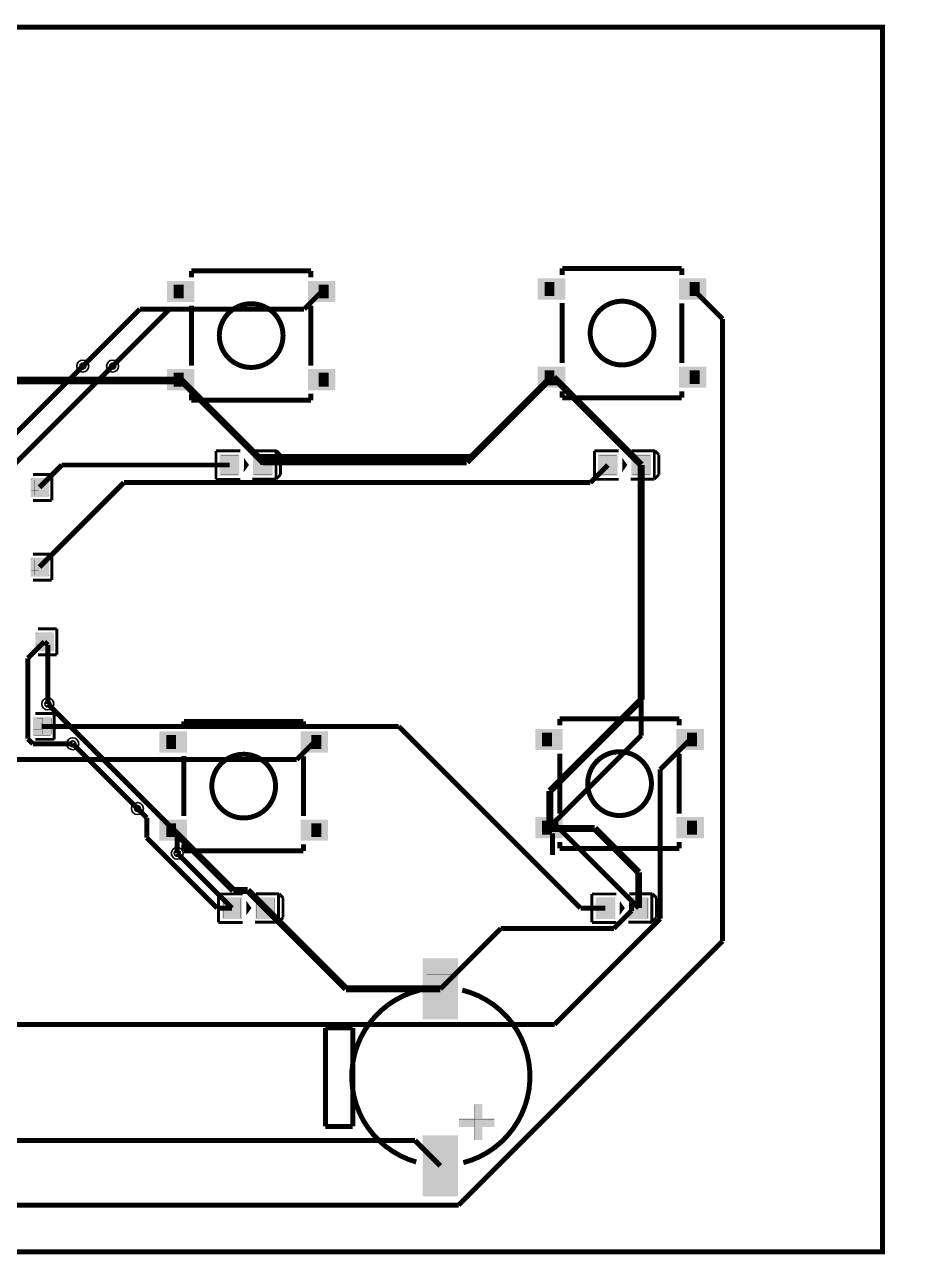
# Model space of a CAD drawing. Header units: millimetres. Extents: x 5.1 to 91, y 9.4 to 72.1.
# Drawn here: x 46.1 to 91, y 9.4 to 72.1 of the extents above; entities that cross this region are included whole.
import ezdxf

# ---------------------------------------------------------------- set-up
doc = ezdxf.new("R2010")
doc.units = ezdxf.units.MM
doc.header["$MEASUREMENT"] = 0
for name, color, linetype, true_color in [('Board-Outline-Layer', 7, 'Continuous', 0xff00ff), ('Bottom-Layer', 7, 'Continuous', 0x0000ff), ('Document-Layer', 7, 'Continuous', 0x6464ff), ('Hole-Layer', 7, 'Continuous', 0x222222), ('Multi-Layer', 7, 'Continuous', 0xc0c0c0), ('Pin-Soldering-Layer', 7, 'Continuous', 0xcc9999), ('Top-Layer', 7, 'Continuous', 0xff0000), ('Top-Paste-Mask-Layer', 7, 'Continuous', 0x808080), ('Top-Silkscreen-Layer', 7, 'Continuous', 0xffcc00), ('Top-Solder-Mask-Layer', 7, 'Continuous', 0x800080)]:
    doc.layers.add(name, color=color, linetype=linetype, true_color=true_color)

msp = doc.modelspace()

# ---------------------------------------------------------------- hatches: boundary and pattern name
at = {"layer": 'Document-Layer'}
for points in [[(69.448, 17.056), (69.448, 15.256), (69.048, 15.256), (69.048, 17.056), (69.148, 17.056)], [(68.259, 16.321), (70.059, 16.321), (70.059, 15.921), (68.259, 15.921), (68.259, 16.021)]]:
    msp.add_hatch(color=256, dxfattribs=at).paths.add_polyline_path(points)
at = {"layer": 'Pin-Soldering-Layer'}
for points in [[(72.631, 58.288), (73.131, 58.288), (73.131, 58.988), (72.631, 58.988)], [(80.531, 58.288), (80.031, 58.288), (80.031, 58.988), (80.531, 58.988)], [(53.708, 58.161), (54.208, 58.161), (54.208, 58.861), (53.708, 58.861)], [(61.608, 58.161), (61.108, 58.161), (61.108, 58.861), (61.608, 58.861)], [(53.708, 53.661), (54.208, 53.661), (54.208, 54.361), (53.708, 54.361)], [(61.608, 53.661), (61.108, 53.661), (61.108, 54.361), (61.608, 54.361)], [(72.631, 53.788), (73.131, 53.788), (73.131, 54.488), (72.631, 54.488)], [(80.531, 53.788), (80.031, 53.788), (80.031, 54.488), (80.531, 54.488)], [(57.004, 50.157), (57.004, 49.157), (56.104, 49.157), (56.104, 50.157)], [(58.704, 50.157), (58.704, 49.157), (57.804, 49.157), (57.804, 50.157)], [(76.308, 50.157), (76.308, 49.157), (75.408, 49.157), (75.408, 50.157)], [(78.008, 50.157), (78.008, 49.157), (77.108, 49.157), (77.108, 50.157)], [(46.901, 48.114), (46.901, 48.914), (46.601, 48.914), (46.601, 48.114)], [(46.901, 44.05), (46.901, 44.85), (46.601, 44.85), (46.601, 44.05)], [(47.155, 40.24), (47.155, 41.04), (46.855, 41.04), (46.855, 40.24)], [(47.028, 35.922), (47.028, 36.722), (46.728, 36.722), (46.728, 35.922)], [(53.327, 35.174), (53.827, 35.174), (53.827, 35.874), (53.327, 35.874)], [(61.227, 35.174), (60.727, 35.174), (60.727, 35.874), (61.227, 35.874)], [(72.504, 35.301), (73.004, 35.301), (73.004, 36.001), (72.504, 36.001)], [(80.404, 35.301), (79.904, 35.301), (79.904, 36.001), (80.404, 36.001)], [(53.327, 30.674), (53.827, 30.674), (53.827, 31.374), (53.327, 31.374)], [(61.227, 30.674), (60.727, 30.674), (60.727, 31.374), (61.227, 31.374)], [(72.504, 30.801), (73.004, 30.801), (73.004, 31.501), (72.504, 31.501)], [(80.404, 30.801), (79.904, 30.801), (79.904, 31.501), (80.404, 31.501)], [(57.131, 27.551), (57.131, 26.551), (56.231, 26.551), (56.231, 27.551)], [(58.831, 27.551), (58.831, 26.551), (57.931, 26.551), (57.931, 27.551)], [(76.181, 27.551), (76.181, 26.551), (75.281, 26.551), (75.281, 27.551)], [(77.881, 27.551), (77.881, 26.551), (76.981, 26.551), (76.981, 27.551)], [(68.01, 23.665), (68.01, 21.565), (66.61, 21.565), (66.61, 23.665)], [(68.01, 15.265), (68.01, 13.165), (66.61, 13.165), (66.61, 15.265)]]:
    msp.add_hatch(color=256, dxfattribs=at).paths.add_polyline_path(points)
at = {"layer": 'Top-Layer'}
for points in [[(53.408, 59.001), (54.708, 59.001), (54.708, 58.021), (53.408, 58.021)], [(60.608, 59.001), (61.908, 59.001), (61.908, 58.021), (60.608, 58.021)], [(72.331, 59.128), (73.631, 59.128), (73.631, 58.148), (72.331, 58.148)], [(79.531, 59.128), (80.831, 59.128), (80.831, 58.148), (79.531, 58.148)], [(72.331, 54.628), (73.631, 54.628), (73.631, 53.648), (72.331, 53.648)], [(79.531, 54.628), (80.831, 54.628), (80.831, 53.648), (79.531, 53.648)], [(53.408, 54.501), (54.708, 54.501), (54.708, 53.521), (53.408, 53.521)], [(60.608, 54.501), (61.908, 54.501), (61.908, 53.521), (60.608, 53.521)], [(56.104, 50.157), (57.004, 50.157), (57.004, 49.157), (56.104, 49.157)], [(57.804, 50.157), (58.704, 50.157), (58.704, 49.157), (57.804, 49.157)], [(75.408, 50.157), (76.308, 50.157), (76.308, 49.157), (75.408, 49.157)], [(77.108, 50.157), (78.008, 50.157), (78.008, 49.157), (77.108, 49.157)], [(46.451, 48.082), (46.451, 48.946), (47.258, 48.946), (47.258, 48.082)], [(46.451, 44.018), (46.451, 44.882), (47.258, 44.882), (47.258, 44.018)], [(46.705, 40.208), (46.705, 41.072), (47.512, 41.072), (47.512, 40.208)], [(46.578, 35.89), (46.578, 36.754), (47.385, 36.754), (47.385, 35.89)], [(53.027, 36.014), (54.327, 36.014), (54.327, 35.034), (53.027, 35.034)], [(60.227, 36.014), (61.527, 36.014), (61.527, 35.034), (60.227, 35.034)], [(72.204, 36.141), (73.504, 36.141), (73.504, 35.161), (72.204, 35.161)], [(79.404, 36.141), (80.704, 36.141), (80.704, 35.161), (79.404, 35.161)], [(53.027, 31.514), (54.327, 31.514), (54.327, 30.534), (53.027, 30.534)], [(60.227, 31.514), (61.527, 31.514), (61.527, 30.534), (60.227, 30.534)], [(72.204, 31.641), (73.504, 31.641), (73.504, 30.661), (72.204, 30.661)], [(79.404, 31.641), (80.704, 31.641), (80.704, 30.661), (79.404, 30.661)], [(56.231, 27.551), (57.131, 27.551), (57.131, 26.551), (56.231, 26.551)], [(57.931, 27.551), (58.831, 27.551), (58.831, 26.551), (57.931, 26.551)], [(75.281, 27.551), (76.181, 27.551), (76.181, 26.551), (75.281, 26.551)], [(76.981, 27.551), (77.881, 27.551), (77.881, 26.551), (76.981, 26.551)], [(66.46, 24.43), (68.16, 24.43), (68.16, 21.43), (66.46, 21.43)], [(66.46, 15.4), (68.16, 15.4), (68.16, 12.4), (66.46, 12.4)]]:
    msp.add_hatch(color=256, dxfattribs=at).paths.add_polyline_path(points)
at = {"layer": 'Top-Paste-Mask-Layer'}
for points in [[(53.408, 59.001), (54.708, 59.001), (54.708, 58.021), (53.408, 58.021)], [(60.608, 59.001), (61.908, 59.001), (61.908, 58.021), (60.608, 58.021)], [(72.331, 59.128), (73.631, 59.128), (73.631, 58.148), (72.331, 58.148)], [(79.531, 59.128), (80.831, 59.128), (80.831, 58.148), (79.531, 58.148)], [(72.331, 54.628), (73.631, 54.628), (73.631, 53.648), (72.331, 53.648)], [(79.531, 54.628), (80.831, 54.628), (80.831, 53.648), (79.531, 53.648)], [(53.408, 54.501), (54.708, 54.501), (54.708, 53.521), (53.408, 53.521)], [(60.608, 54.501), (61.908, 54.501), (61.908, 53.521), (60.608, 53.521)], [(56.104, 50.157), (57.004, 50.157), (57.004, 49.157), (56.104, 49.157)], [(57.804, 50.157), (58.704, 50.157), (58.704, 49.157), (57.804, 49.157)], [(75.408, 50.157), (76.308, 50.157), (76.308, 49.157), (75.408, 49.157)], [(77.108, 50.157), (78.008, 50.157), (78.008, 49.157), (77.108, 49.157)], [(47.296, 48.964), (46.496, 48.964), (46.446, 48.914), (46.446, 48.686), (46.816, 48.686), (46.816, 48.356), (46.446, 48.356), (46.446, 48.114), (46.496, 48.064), (47.296, 48.064), (47.346, 48.114), (47.346, 48.914)], [(47.296, 44.9), (46.496, 44.9), (46.446, 44.85), (46.446, 44.622), (46.816, 44.622), (46.816, 44.292), (46.446, 44.292), (46.446, 44.05), (46.496, 44), (47.296, 44), (47.346, 44.05), (47.346, 44.85)], [(47.55, 41.09), (46.75, 41.09), (46.7, 41.04), (46.7, 40.812), (47.07, 40.812), (47.07, 40.482), (46.7, 40.482), (46.7, 40.24), (46.75, 40.19), (47.55, 40.19), (47.6, 40.24), (47.6, 41.04)], [(47.423, 36.772), (46.623, 36.772), (46.573, 36.722), (46.573, 36.494), (46.943, 36.494), (46.943, 36.164), (46.573, 36.164), (46.573, 35.922), (46.623, 35.872), (47.423, 35.872), (47.473, 35.922), (47.473, 36.722)], [(53.027, 36.014), (54.327, 36.014), (54.327, 35.034), (53.027, 35.034)], [(60.227, 36.014), (61.527, 36.014), (61.527, 35.034), (60.227, 35.034)], [(72.204, 36.141), (73.504, 36.141), (73.504, 35.161), (72.204, 35.161)], [(79.404, 36.141), (80.704, 36.141), (80.704, 35.161), (79.404, 35.161)], [(53.027, 31.514), (54.327, 31.514), (54.327, 30.534), (53.027, 30.534)], [(60.227, 31.514), (61.527, 31.514), (61.527, 30.534), (60.227, 30.534)], [(72.204, 31.641), (73.504, 31.641), (73.504, 30.661), (72.204, 30.661)], [(79.404, 31.641), (80.704, 31.641), (80.704, 30.661), (79.404, 30.661)], [(56.231, 27.551), (57.131, 27.551), (57.131, 26.551), (56.231, 26.551)], [(57.931, 27.551), (58.831, 27.551), (58.831, 26.551), (57.931, 26.551)], [(75.281, 27.551), (76.181, 27.551), (76.181, 26.551), (75.281, 26.551)], [(76.981, 27.551), (77.881, 27.551), (77.881, 26.551), (76.981, 26.551)], [(66.46, 24.43), (68.16, 24.43), (68.16, 21.43), (66.46, 21.43)], [(66.46, 15.4), (68.16, 15.4), (68.16, 12.4), (66.46, 12.4)]]:
    msp.add_hatch(color=256, dxfattribs=at).paths.add_polyline_path(points)
at = {"layer": 'Top-Silkscreen-Layer'}
for points in [[(57.294, 50.017), (57.284, 49.297), (57.544, 49.657)], [(76.598, 50.017), (76.588, 49.297), (76.848, 49.657)], [(57.421, 27.411), (57.411, 26.691), (57.671, 27.051)], [(76.471, 27.411), (76.461, 26.691), (76.721, 27.051)], [(69.451, 17.016), (69.451, 15.216), (69.051, 15.216), (69.051, 17.016), (69.151, 17.016)], [(68.263, 16.28), (70.063, 16.28), (70.063, 15.88), (68.263, 15.88), (68.263, 15.98)]]:
    msp.add_hatch(color=256, dxfattribs=at).paths.add_polyline_path(points)
at = {"layer": 'Top-Solder-Mask-Layer'}
for points in [[(53.357, 59.052), (54.759, 59.052), (54.759, 57.97), (53.357, 57.97)], [(60.557, 59.052), (61.959, 59.052), (61.959, 57.97), (60.557, 57.97)], [(72.28, 59.179), (73.682, 59.179), (73.682, 58.097), (72.28, 58.097)], [(79.48, 59.179), (80.882, 59.179), (80.882, 58.097), (79.48, 58.097)], [(72.28, 54.679), (73.682, 54.679), (73.682, 53.597), (72.28, 53.597)], [(79.48, 54.679), (80.882, 54.679), (80.882, 53.597), (79.48, 53.597)], [(53.357, 54.552), (54.759, 54.552), (54.759, 53.47), (53.357, 53.47)], [(60.557, 54.552), (61.959, 54.552), (61.959, 53.47), (60.557, 53.47)], [(56.053, 50.208), (57.055, 50.208), (57.055, 49.106), (56.053, 49.106)], [(57.753, 50.208), (58.755, 50.208), (58.755, 49.106), (57.753, 49.106)], [(75.357, 50.208), (76.359, 50.208), (76.359, 49.106), (75.357, 49.106)], [(77.057, 50.208), (78.059, 50.208), (78.059, 49.106), (77.057, 49.106)], [(46.4, 48.031), (46.4, 48.997), (47.308, 48.997), (47.308, 48.031)], [(46.4, 43.967), (46.4, 44.933), (47.308, 44.933), (47.308, 43.967)], [(46.654, 40.157), (46.654, 41.123), (47.562, 41.123), (47.562, 40.157)], [(46.527, 35.839), (46.527, 36.805), (47.435, 36.805), (47.435, 35.839)], [(52.976, 36.065), (54.378, 36.065), (54.378, 34.983), (52.976, 34.983)], [(60.176, 36.065), (61.578, 36.065), (61.578, 34.983), (60.176, 34.983)], [(72.153, 36.192), (73.555, 36.192), (73.555, 35.11), (72.153, 35.11)], [(79.353, 36.192), (80.755, 36.192), (80.755, 35.11), (79.353, 35.11)], [(52.976, 31.565), (54.378, 31.565), (54.378, 30.483), (52.976, 30.483)], [(60.176, 31.565), (61.578, 31.565), (61.578, 30.483), (60.176, 30.483)], [(72.153, 31.692), (73.555, 31.692), (73.555, 30.61), (72.153, 30.61)], [(79.353, 31.692), (80.755, 31.692), (80.755, 30.61), (79.353, 30.61)], [(56.18, 27.602), (57.182, 27.602), (57.182, 26.5), (56.18, 26.5)], [(57.88, 27.602), (58.882, 27.602), (58.882, 26.5), (57.88, 26.5)], [(75.23, 27.602), (76.232, 27.602), (76.232, 26.5), (75.23, 26.5)], [(76.93, 27.602), (77.932, 27.602), (77.932, 26.5), (76.93, 26.5)], [(66.41, 24.48), (68.21, 24.48), (68.21, 21.38), (66.41, 21.38)], [(66.41, 15.45), (68.21, 15.45), (68.21, 12.35), (66.41, 12.35)]]:
    msp.add_hatch(color=256, dxfattribs=at).paths.add_polyline_path(points)

# ---------------------------------------------------------------- linework, layer by layer
at = {"layer": 'Board-Outline-Layer', "const_width": 0.254}
msp.add_lwpolyline([(6.111, 9.509), (6.111, 72), (89.87, 72), (89.87, 9.509)], close=True, dxfattribs=at)
at = {"layer": 'Bottom-Layer', "const_width": 0.254}
for points in [[(49.066, 54.701), (30.016, 35.651)], [(50.59, 54.701), (31.54, 35.651)], [(53.887, 30.861), (47.283, 37.465)], [(51.855, 32.131), (48.553, 35.433)], [(53.887, 29.845), (53.887, 30.861)]]:
    msp.add_lwpolyline(points, dxfattribs=at)
at = {"layer": 'Document-Layer', "const_width": 0.00508}
for points in [[(69.448, 17.056), (69.448, 15.256), (69.048, 15.256), (69.048, 17.056), (69.148, 17.056)], [(68.259, 16.321), (70.059, 16.321), (70.059, 15.921), (68.259, 15.921), (68.259, 16.021)]]:
    msp.add_lwpolyline(points, close=True, dxfattribs=at)
at = {"layer": 'Hole-Layer'}
for points in [[(48.914, 54.701, 1), (49.218, 54.701), (49.218, 54.701, 1), (48.914, 54.701)], [(50.438, 54.701, 1), (50.742, 54.701), (50.742, 54.701, 1), (50.438, 54.701)], [(47.131, 37.465, 1), (47.435, 37.465), (47.435, 37.465, 1), (47.131, 37.465)], [(48.401, 35.433, 1), (48.705, 35.433), (48.705, 35.433, 1), (48.401, 35.433)], [(51.703, 32.131, 1), (52.007, 32.131), (52.007, 32.131, 1), (51.703, 32.131)], [(53.735, 29.845, 1), (54.039, 29.845), (54.039, 29.845, 1), (53.735, 29.845)]]:
    msp.add_lwpolyline(points, format="xyb", dxfattribs=at)
at = {"layer": 'Multi-Layer'}
for points in [[(48.761, 54.701, 1), (49.371, 54.701), (49.371, 54.701, 1), (48.761, 54.701)], [(50.285, 54.701, 1), (50.895, 54.701), (50.895, 54.701, 1), (50.285, 54.701)], [(46.978, 37.465, 1), (47.588, 37.465), (47.588, 37.465, 1), (46.978, 37.465)], [(48.248, 35.433, 1), (48.858, 35.433), (48.858, 35.433, 1), (48.248, 35.433)], [(51.55, 32.131, 1), (52.16, 32.131), (52.16, 32.131, 1), (51.55, 32.131)], [(53.582, 29.845, 1), (54.192, 29.845), (54.192, 29.845, 1), (53.582, 29.845)]]:
    msp.add_lwpolyline(points, format="xyb", dxfattribs=at)
at = {"layer": 'Pin-Soldering-Layer', "const_width": 0.00508}
for points in [[(72.631, 58.288), (73.131, 58.288), (73.131, 58.988), (72.631, 58.988)], [(80.531, 58.288), (80.031, 58.288), (80.031, 58.988), (80.531, 58.988)], [(53.708, 58.161), (54.208, 58.161), (54.208, 58.861), (53.708, 58.861)], [(61.608, 58.161), (61.108, 58.161), (61.108, 58.861), (61.608, 58.861)], [(53.708, 53.661), (54.208, 53.661), (54.208, 54.361), (53.708, 54.361)], [(61.608, 53.661), (61.108, 53.661), (61.108, 54.361), (61.608, 54.361)], [(72.631, 53.788), (73.131, 53.788), (73.131, 54.488), (72.631, 54.488)], [(80.531, 53.788), (80.031, 53.788), (80.031, 54.488), (80.531, 54.488)], [(57.004, 50.157), (57.004, 49.157), (56.104, 49.157), (56.104, 50.157)], [(58.704, 50.157), (58.704, 49.157), (57.804, 49.157), (57.804, 50.157)], [(76.308, 50.157), (76.308, 49.157), (75.408, 49.157), (75.408, 50.157)], [(78.008, 50.157), (78.008, 49.157), (77.108, 49.157), (77.108, 50.157)], [(46.901, 48.114), (46.901, 48.914), (46.601, 48.914), (46.601, 48.114)], [(46.901, 44.05), (46.901, 44.85), (46.601, 44.85), (46.601, 44.05)], [(47.155, 40.24), (47.155, 41.04), (46.855, 41.04), (46.855, 40.24)], [(47.028, 35.922), (47.028, 36.722), (46.728, 36.722), (46.728, 35.922)], [(53.327, 35.174), (53.827, 35.174), (53.827, 35.874), (53.327, 35.874)], [(61.227, 35.174), (60.727, 35.174), (60.727, 35.874), (61.227, 35.874)], [(72.504, 35.301), (73.004, 35.301), (73.004, 36.001), (72.504, 36.001)], [(80.404, 35.301), (79.904, 35.301), (79.904, 36.001), (80.404, 36.001)], [(53.327, 30.674), (53.827, 30.674), (53.827, 31.374), (53.327, 31.374)], [(61.227, 30.674), (60.727, 30.674), (60.727, 31.374), (61.227, 31.374)], [(72.504, 30.801), (73.004, 30.801), (73.004, 31.501), (72.504, 31.501)], [(80.404, 30.801), (79.904, 30.801), (79.904, 31.501), (80.404, 31.501)], [(57.131, 27.551), (57.131, 26.551), (56.231, 26.551), (56.231, 27.551)], [(58.831, 27.551), (58.831, 26.551), (57.931, 26.551), (57.931, 27.551)], [(76.181, 27.551), (76.181, 26.551), (75.281, 26.551), (75.281, 27.551)], [(77.881, 27.551), (77.881, 26.551), (76.981, 26.551), (76.981, 27.551)], [(68.01, 23.665), (68.01, 21.565), (66.61, 21.565), (66.61, 23.665)], [(68.01, 15.265), (68.01, 13.165), (66.61, 13.165), (66.61, 15.265)]]:
    msp.add_lwpolyline(points, close=True, dxfattribs=at)
at = {"layer": 'Top-Layer'}
for points, const_width in [([(61.258, 58.511), (60.36, 57.613)], 0.254), ([(80.181, 58.638), (81.705, 57.114)], 0.254), ([(51.978, 57.613), (49.066, 54.701)], 0.254), ([(53.502, 57.613), (50.59, 54.701)], 0.254), ([(60.36, 57.613), (51.978, 57.613)], 0.254), ([(81.705, 57.114), (81.705, 25.364)], 0.254), ([(54.078, 53.991), (28.939, 53.991)], 0.35), ([(54.168, 53.901), (29.403, 53.901)], 0.254), ([(54.168, 53.901), (54.078, 53.991)], 0.35), ([(57.985, 50.085), (54.168, 53.901)], 0.35), ([(68.928, 50.085), (72.699, 53.856)], 0.35), ([(72.699, 53.856), (72.969, 54.126)], 0.35), ([(72.699, 53.856), (73.359, 53.856)], 0.254), ([(72.969, 54.126), (73.089, 54.126)], 0.254), ([(73.089, 54.126), (73.359, 53.856)], 0.35), ([(73.359, 53.856), (77.558, 49.657)], 0.35), ([(58.254, 49.815), (57.985, 50.085)], 0.35), ([(57.985, 50.085), (68.928, 50.085)], 0.254), ([(68.658, 49.815), (68.928, 50.085)], 0.35), ([(47.997, 49.657), (46.854, 48.514)], 0.254), ([(56.554, 49.657), (47.997, 49.657)], 0.254), ([(58.254, 49.815), (68.658, 49.815)], 0.35), ([(58.254, 49.657), (58.254, 49.815)], 0.254), ([(75.858, 49.657), (74.96, 48.759)], 0.254), ([(77.558, 49.657), (77.558, 37.68)], 0.35), ([(51.163, 48.759), (46.854, 44.45)], 0.254), ([(74.96, 48.759), (51.163, 48.759)], 0.254), ([(46.267, 39.799), (47.108, 40.64)], 0.254), ([(47.283, 40.466), (47.108, 40.64)], 0.254), ([(47.283, 37.465), (47.283, 40.466)], 0.254), ([(46.267, 35.687), (46.267, 39.799)], 0.254), ([(77.558, 37.68), (72.898, 33.02)], 0.35), ([(77.558, 37.68), (77.558, 35.855)], 0.254), ([(65.19, 36.322), (46.981, 36.322)], 0.254), ([(74.461, 27.051), (65.19, 36.322)], 0.254), ([(46.521, 35.433), (46.267, 35.687)], 0.254), ([(77.558, 35.855), (73.203, 31.5)], 0.254), ([(80.054, 35.651), (78.53, 34.127)], 0.254), ([(48.553, 35.433), (46.521, 35.433)], 0.254), ([(60.877, 35.524), (59.979, 34.626)], 0.254), ([(59.979, 34.626), (35.595, 34.626)], 0.254), ([(78.53, 34.127), (78.53, 26.507)], 0.254), ([(72.898, 33.02), (72.898, 31.195)], 0.35), ([(52.327, 31.659), (51.855, 32.131)], 0.254), ([(52.327, 30.643), (52.327, 31.659)], 0.254), ([(73.203, 31.5), (72.898, 31.195)], 0.254), ([(73.203, 31.5), (73.203, 31.279)], 0.254), ([(73.203, 31.279), (73.367, 31.115)], 0.254), ([(55.919, 27.051), (52.327, 30.643)], 0.254), ([(56.752, 27.949), (53.677, 31.024)], 0.35), ([(72.898, 31.195), (72.854, 31.151)], 0.35), ([(72.89, 31.115), (72.854, 31.151)], 0.35), ([(73.367, 31.115), (72.89, 31.115)], 0.35), ([(75.184, 31.115), (73.367, 31.115)], 0.35), ([(73.367, 31.115), (77.064, 27.418)], 0.254), ([(77.431, 28.868), (75.184, 31.115)], 0.35), ([(56.681, 27.051), (53.887, 29.845)], 0.254), ([(77.431, 27.051), (77.431, 28.868)], 0.35), ([(57.483, 27.949), (56.752, 27.949)], 0.35), ([(58.381, 27.051), (57.483, 27.949)], 0.35), ([(56.681, 27.051), (55.919, 27.051)], 0.254), ([(58.381, 27.051), (62.502, 22.93)], 0.35), ([(75.731, 27.051), (74.461, 27.051)], 0.254), ([(77.064, 26.91), (76.166, 26.012)], 0.254), ([(77.064, 27.418), (77.064, 26.91)], 0.254), ([(77.064, 27.418), (77.431, 27.051)], 0.254), ([(78.53, 26.507), (73.142, 21.119)], 0.254), ([(70.392, 26.012), (67.31, 22.93)], 0.254), ([(76.166, 26.012), (70.392, 26.012)], 0.254), ([(68.243, 11.902), (81.705, 25.364)], 0.254), ([(62.502, 22.93), (67.31, 22.93)], 0.35), ([(73.142, 21.119), (22.732, 21.119)], 0.254), ([(24.765, 15.195), (66.015, 15.195)], 0.254), ([(66.015, 15.195), (67.31, 13.9)], 0.254), ([(68.243, 11.902), (14.903, 11.902)], 0.254)]:
    msp.add_lwpolyline(points, dxfattribs=dict(at, const_width=const_width))
at = {"layer": 'Top-Paste-Mask-Layer', "const_width": 0.00508}
for points in [[(47.296, 48.964), (46.496, 48.964), (46.446, 48.914), (46.446, 48.686), (46.816, 48.686), (46.816, 48.356), (46.446, 48.356), (46.446, 48.114), (46.496, 48.064), (47.296, 48.064), (47.346, 48.114), (47.346, 48.914)], [(47.296, 44.9), (46.496, 44.9), (46.446, 44.85), (46.446, 44.622), (46.816, 44.622), (46.816, 44.292), (46.446, 44.292), (46.446, 44.05), (46.496, 44), (47.296, 44), (47.346, 44.05), (47.346, 44.85)], [(47.55, 41.09), (46.75, 41.09), (46.7, 41.04), (46.7, 40.812), (47.07, 40.812), (47.07, 40.482), (46.7, 40.482), (46.7, 40.24), (46.75, 40.19), (47.55, 40.19), (47.6, 40.24), (47.6, 41.04)], [(47.423, 36.772), (46.623, 36.772), (46.573, 36.722), (46.573, 36.494), (46.943, 36.494), (46.943, 36.164), (46.573, 36.164), (46.573, 35.922), (46.623, 35.872), (47.423, 35.872), (47.473, 35.922), (47.473, 36.722)]]:
    msp.add_lwpolyline(points, close=True, dxfattribs=at)
at = {"layer": 'Top-Silkscreen-Layer'}
for points, const_width in [([(54.61, 59.232), (54.61, 59.563)], 0.254), ([(54.61, 59.563), (60.706, 59.563)], 0.254), ([(54.61, 59.232), (54.61, 59.563)], 0.254), ([(54.61, 59.563), (60.706, 59.563)], 0.254), ([(60.706, 59.563), (60.706, 59.232)], 0.254), ([(60.706, 59.563), (60.706, 59.232)], 0.254), ([(73.533, 59.359), (73.533, 59.69)], 0.254), ([(73.533, 59.69), (79.629, 59.69)], 0.254), ([(73.533, 59.359), (73.533, 59.69)], 0.254), ([(73.533, 59.69), (79.629, 59.69)], 0.254), ([(79.629, 59.69), (79.629, 59.359)], 0.254), ([(79.629, 59.69), (79.629, 59.359)], 0.254), ([(54.61, 54.732), (54.61, 57.79)], 0.254), ([(54.61, 54.732), (54.61, 57.79)], 0.254), ([(60.706, 57.785), (60.706, 54.732)], 0.254), ([(60.706, 57.785), (60.706, 54.732)], 0.254), ([(73.533, 54.859), (73.533, 57.917)], 0.254), ([(73.533, 54.859), (73.533, 57.917)], 0.254), ([(79.629, 57.912), (79.629, 54.859)], 0.254), ([(79.629, 57.912), (79.629, 54.859)], 0.254), ([(54.61, 52.959), (54.61, 53.29)], 0.254), ([(54.61, 52.959), (54.61, 53.29)], 0.254), ([(60.706, 53.29), (60.706, 53.213)], 0.254), ([(60.706, 53.29), (60.706, 53.213)], 0.254), ([(60.706, 53.213), (60.706, 52.959)], 0.254), ([(60.706, 53.213), (60.706, 52.959)], 0.254), ([(73.533, 53.086), (73.533, 53.417)], 0.254), ([(73.533, 53.086), (73.533, 53.417)], 0.254), ([(79.629, 53.417), (79.629, 53.34)], 0.254), ([(79.629, 53.417), (79.629, 53.34)], 0.254), ([(79.629, 53.34), (79.629, 53.086)], 0.254), ([(79.629, 53.34), (79.629, 53.086)], 0.254), ([(60.706, 52.959), (54.61, 52.959)], 0.254), ([(60.706, 52.959), (54.61, 52.959)], 0.254), ([(79.629, 53.086), (73.533, 53.086)], 0.254), ([(79.629, 53.086), (73.533, 53.086)], 0.254), ([(55.864, 48.927), (55.864, 50.377)], 0.15), ([(55.864, 50.377), (57.104, 50.377)], 0.15), ([(55.864, 48.927), (55.864, 50.377)], 0.15), ([(55.864, 50.377), (57.104, 50.377)], 0.15), ([(57.774, 50.387), (58.924, 50.387)], 0.15), ([(57.774, 50.387), (58.924, 50.387)], 0.15), ([(58.924, 50.387), (58.924, 48.937)], 0.15), ([(58.924, 50.387), (58.954, 50.387)], 0.15), ([(58.924, 50.387), (58.924, 48.937)], 0.15), ([(58.924, 50.387), (58.954, 50.387)], 0.15), ([(58.954, 50.387), (59.154, 50.187)], 0.15), ([(58.954, 50.387), (59.154, 50.187)], 0.15), ([(59.154, 50.187), (59.154, 49.167)], 0.15), ([(59.154, 50.187), (59.154, 49.167)], 0.15), ([(75.168, 48.927), (75.168, 50.377)], 0.15), ([(75.168, 50.377), (76.408, 50.377)], 0.15), ([(75.168, 48.927), (75.168, 50.377)], 0.15), ([(75.168, 50.377), (76.408, 50.377)], 0.15), ([(77.078, 50.387), (78.228, 50.387)], 0.15), ([(77.078, 50.387), (78.228, 50.387)], 0.15), ([(78.228, 50.387), (78.228, 48.937)], 0.15), ([(78.228, 50.387), (78.258, 50.387)], 0.15), ([(78.228, 50.387), (78.228, 48.937)], 0.15), ([(78.228, 50.387), (78.258, 50.387)], 0.15), ([(78.258, 50.387), (78.458, 50.187)], 0.15), ([(78.258, 50.387), (78.458, 50.187)], 0.15), ([(78.458, 50.187), (78.458, 49.167)], 0.15), ([(78.458, 50.187), (78.458, 49.167)], 0.15), ([(47.486, 49.175), (46.527, 49.175)], 0.152), ([(47.486, 49.175), (46.527, 49.175)], 0.152), ([(47.486, 47.853), (47.486, 49.175)], 0.152), ([(47.486, 47.853), (47.486, 49.175)], 0.152), ([(57.104, 48.927), (55.864, 48.927)], 0.15), ([(57.104, 48.927), (55.864, 48.927)], 0.15), ([(58.924, 48.937), (57.724, 48.937)], 0.15), ([(58.924, 48.937), (57.724, 48.937)], 0.15), ([(59.124, 49.137), (58.924, 48.937)], 0.15), ([(59.124, 49.137), (58.924, 48.937)], 0.15), ([(59.154, 49.167), (59.124, 49.137)], 0.15), ([(59.154, 49.167), (59.124, 49.137)], 0.15), ([(76.408, 48.927), (75.168, 48.927)], 0.15), ([(76.408, 48.927), (75.168, 48.927)], 0.15), ([(78.228, 48.937), (77.028, 48.937)], 0.15), ([(78.228, 48.937), (77.028, 48.937)], 0.15), ([(78.428, 49.137), (78.228, 48.937)], 0.15), ([(78.428, 49.137), (78.228, 48.937)], 0.15), ([(78.458, 49.167), (78.428, 49.137)], 0.15), ([(78.458, 49.167), (78.428, 49.137)], 0.15), ([(46.527, 47.853), (47.486, 47.853)], 0.152), ([(46.527, 47.853), (47.486, 47.853)], 0.152), ([(47.486, 45.111), (46.527, 45.111)], 0.152), ([(47.486, 45.111), (46.527, 45.111)], 0.152), ([(47.486, 43.789), (47.486, 45.111)], 0.152), ([(47.486, 43.789), (47.486, 45.111)], 0.152), ([(46.527, 43.789), (47.486, 43.789)], 0.152), ([(46.527, 43.789), (47.486, 43.789)], 0.152), ([(47.74, 41.301), (46.781, 41.301)], 0.152), ([(47.74, 41.301), (46.781, 41.301)], 0.152), ([(47.74, 39.979), (47.74, 41.301)], 0.152), ([(47.74, 39.979), (47.74, 41.301)], 0.152), ([(46.781, 39.979), (47.74, 39.979)], 0.152), ([(46.781, 39.979), (47.74, 39.979)], 0.152), ([(47.613, 36.983), (46.654, 36.983)], 0.152), ([(47.613, 36.983), (46.654, 36.983)], 0.152), ([(47.613, 35.661), (47.613, 36.983)], 0.152), ([(47.613, 35.661), (47.613, 36.983)], 0.152), ([(54.229, 36.245), (54.229, 36.576)], 0.254), ([(54.229, 36.576), (60.325, 36.576)], 0.254), ([(54.229, 36.245), (54.229, 36.576)], 0.254), ([(54.229, 36.576), (60.325, 36.576)], 0.254), ([(60.325, 36.576), (60.325, 36.245)], 0.254), ([(60.325, 36.576), (60.325, 36.245)], 0.254), ([(73.406, 36.372), (73.406, 36.703)], 0.254), ([(73.406, 36.703), (79.502, 36.703)], 0.254), ([(73.406, 36.372), (73.406, 36.703)], 0.254), ([(73.406, 36.703), (79.502, 36.703)], 0.254), ([(79.502, 36.703), (79.502, 36.372)], 0.254), ([(79.502, 36.703), (79.502, 36.372)], 0.254), ([(46.654, 35.661), (47.613, 35.661)], 0.152), ([(46.654, 35.661), (47.613, 35.661)], 0.152), ([(54.229, 31.745), (54.229, 34.803)], 0.254), ([(54.229, 31.745), (54.229, 34.803)], 0.254), ([(60.325, 34.798), (60.325, 31.745)], 0.254), ([(60.325, 34.798), (60.325, 31.745)], 0.254), ([(73.406, 31.872), (73.406, 34.93)], 0.254), ([(73.406, 31.872), (73.406, 34.93)], 0.254), ([(79.502, 34.925), (79.502, 31.872)], 0.254), ([(79.502, 34.925), (79.502, 31.872)], 0.254), ([(73.025, 30.861), (73.025, 29.757)], 0.254), ([(54.229, 29.972), (54.229, 30.303)], 0.254), ([(54.229, 29.972), (54.229, 30.303)], 0.254), ([(60.325, 30.303), (60.325, 30.226)], 0.254), ([(60.325, 30.303), (60.325, 30.226)], 0.254), ([(60.325, 30.226), (60.325, 29.972)], 0.254), ([(60.325, 30.226), (60.325, 29.972)], 0.254), ([(73.406, 30.099), (73.406, 30.43)], 0.254), ([(73.406, 30.099), (73.406, 30.43)], 0.254), ([(79.502, 30.099), (73.406, 30.099)], 0.254), ([(79.502, 30.099), (73.406, 30.099)], 0.254), ([(79.502, 30.43), (79.502, 30.353)], 0.254), ([(79.502, 30.43), (79.502, 30.353)], 0.254), ([(79.502, 30.353), (79.502, 30.099)], 0.254), ([(79.502, 30.353), (79.502, 30.099)], 0.254), ([(60.325, 29.972), (54.229, 29.972)], 0.254), ([(60.325, 29.972), (54.229, 29.972)], 0.254), ([(55.991, 26.321), (55.991, 27.771)], 0.15), ([(55.991, 27.771), (57.231, 27.771)], 0.15), ([(55.991, 26.321), (55.991, 27.771)], 0.15), ([(55.991, 27.771), (57.231, 27.771)], 0.15), ([(57.901, 27.781), (59.051, 27.781)], 0.15), ([(57.901, 27.781), (59.051, 27.781)], 0.15), ([(59.051, 27.781), (59.051, 26.331)], 0.15), ([(59.051, 27.781), (59.081, 27.781)], 0.15), ([(59.051, 27.781), (59.051, 26.331)], 0.15), ([(59.051, 27.781), (59.081, 27.781)], 0.15), ([(59.081, 27.781), (59.281, 27.581)], 0.15), ([(59.081, 27.781), (59.281, 27.581)], 0.15), ([(59.281, 27.581), (59.281, 26.561)], 0.15), ([(59.281, 27.581), (59.281, 26.561)], 0.15), ([(75.041, 26.321), (75.041, 27.771)], 0.15), ([(75.041, 27.771), (76.281, 27.771)], 0.15), ([(75.041, 26.321), (75.041, 27.771)], 0.15), ([(75.041, 27.771), (76.281, 27.771)], 0.15), ([(76.951, 27.781), (78.101, 27.781)], 0.15), ([(76.951, 27.781), (78.101, 27.781)], 0.15), ([(78.101, 27.781), (78.101, 26.331)], 0.15), ([(78.101, 27.781), (78.131, 27.781)], 0.15), ([(78.101, 27.781), (78.101, 26.331)], 0.15), ([(78.101, 27.781), (78.131, 27.781)], 0.15), ([(78.131, 27.781), (78.331, 27.581)], 0.15), ([(78.131, 27.781), (78.331, 27.581)], 0.15), ([(78.331, 27.581), (78.331, 26.561)], 0.15), ([(78.331, 27.581), (78.331, 26.561)], 0.15), ([(57.231, 26.321), (55.991, 26.321)], 0.15), ([(57.231, 26.321), (55.991, 26.321)], 0.15), ([(59.051, 26.331), (57.851, 26.331)], 0.15), ([(59.051, 26.331), (57.851, 26.331)], 0.15), ([(59.251, 26.531), (59.051, 26.331)], 0.15), ([(59.251, 26.531), (59.051, 26.331)], 0.15), ([(59.281, 26.561), (59.251, 26.531)], 0.15), ([(59.281, 26.561), (59.251, 26.531)], 0.15), ([(76.281, 26.321), (75.041, 26.321)], 0.15), ([(76.281, 26.321), (75.041, 26.321)], 0.15), ([(78.101, 26.331), (76.901, 26.331)], 0.15), ([(78.101, 26.331), (76.901, 26.331)], 0.15), ([(78.301, 26.531), (78.101, 26.331)], 0.15), ([(78.301, 26.531), (78.101, 26.331)], 0.15), ([(78.331, 26.561), (78.301, 26.531)], 0.15), ([(78.331, 26.561), (78.301, 26.531)], 0.15), ([(61.445, 15.91), (61.445, 20.939)], 0.254), ([(61.445, 20.939), (62.842, 20.939)], 0.254), ([(61.445, 15.91), (61.445, 20.939)], 0.254), ([(61.445, 20.939), (62.842, 20.939)], 0.254), ([(62.842, 20.939), (62.842, 15.91)], 0.254), ([(62.842, 20.939), (62.842, 15.91)], 0.254), ([(62.842, 15.91), (61.445, 15.91)], 0.254), ([(62.842, 15.91), (61.445, 15.91)], 0.254)]:
    msp.add_lwpolyline(points, dxfattribs=dict(at, const_width=const_width))
at = {"layer": 'Top-Silkscreen-Layer', "const_width": 0.254}
for points in [[(56.032, 56.261, 1), (59.284, 56.261), (59.284, 56.261, 1), (56.032, 56.261)], [(56.032, 56.261, 1), (59.284, 56.261), (59.284, 56.261, 1), (56.032, 56.261)], [(55.651, 33.274, 1), (58.903, 33.274), (58.903, 33.274, 1), (55.651, 33.274)], [(55.651, 33.274, 1), (58.903, 33.274), (58.903, 33.274, 1), (55.651, 33.274)], [(66.227, 22.857, 0.768), (66.08, 14.097)], [(66.227, 22.857, 0.768), (66.08, 14.097)], [(68.484, 14.063, 0.778), (68.431, 22.865)], [(68.484, 14.063, 0.778), (68.431, 22.865)]]:
    msp.add_lwpolyline(points, format="xyb", dxfattribs=at)
for points in [[(74.955, 56.388, 1), (78.208, 56.388, 1)], [(74.955, 56.388, 1), (78.208, 56.388, 1)], [(74.828, 33.401, 1), (78.081, 33.401, 1)], [(74.828, 33.401, 1), (78.081, 33.401, 1)]]:
    msp.add_lwpolyline(points, format="xyb", close=True, dxfattribs=at)
at = {"layer": 'Top-Silkscreen-Layer', "const_width": 0.00508}
for points in [[(57.294, 50.017), (57.284, 49.297), (57.544, 49.657)], [(76.598, 50.017), (76.588, 49.297), (76.848, 49.657)], [(57.421, 27.411), (57.411, 26.691), (57.671, 27.051)], [(76.471, 27.411), (76.461, 26.691), (76.721, 27.051)], [(69.451, 17.016), (69.451, 15.216), (69.051, 15.216), (69.051, 17.016), (69.151, 17.016)], [(68.263, 16.28), (70.063, 16.28), (70.063, 15.88), (68.263, 15.88), (68.263, 15.98)]]:
    msp.add_lwpolyline(points, close=True, dxfattribs=at)

doc.saveas('drawing.dxf')
